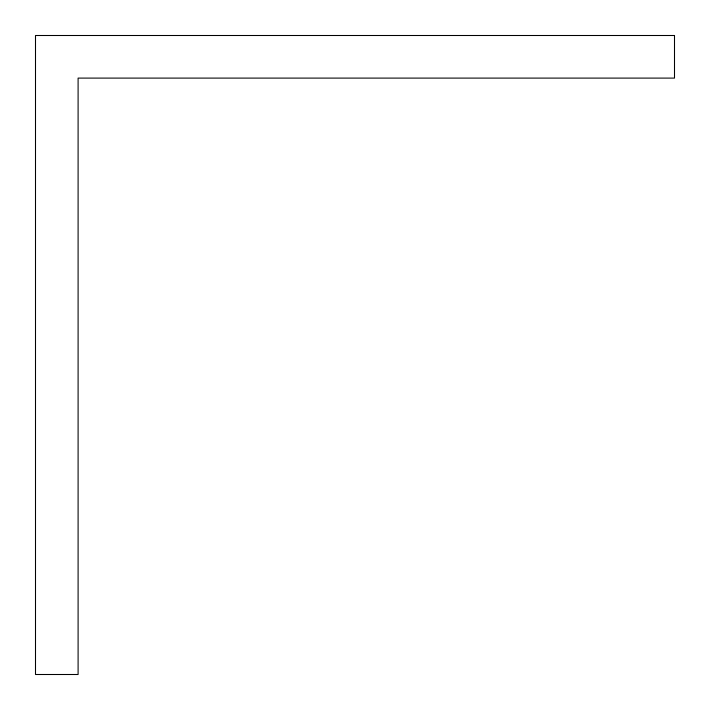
<?xml version="1.0" encoding="UTF-8"?>
<svg xmlns="http://www.w3.org/2000/svg" width="710" height="710" viewBox="0 0 710 710"><rect width="100%" height="100%" fill="white"/><g stroke="black" fill="none" stroke-linecap="round" stroke-linejoin="round"><path stroke-width="1.06" d="M674.5 35.5L35.5 35.5L35.5 674.5L78.1 674.5L78.1 78.1L674.5 78.1L674.5 35.5"/></g></svg>
